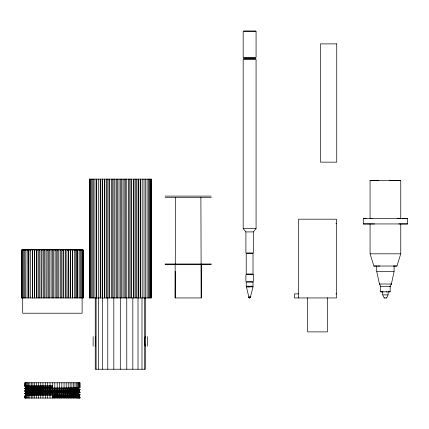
<?xml version="1.0" encoding="UTF-8"?>
<svg xmlns="http://www.w3.org/2000/svg" width="429" height="429" viewBox="0 0 429 429"><rect width="100%" height="100%" fill="white"/><g stroke="black" fill="none" stroke-linecap="round" stroke-linejoin="round"><path stroke-width="0.64" d="M24.952 382.775L24.952 386.17L26.271 386.958L24.844 386.116L24.844 382.775L79.971 382.775L79.971 387.371L78.55 388.213L75.134 388.47L35.543 388.931L26.169 389.414L24.844 388.358C33.371 385.521 43.447 387.811 52.408 386.947M25.263 382.775L25.263 386.009L26.566 386.792L52.408 386.272M25.783 382.775L25.783 385.955L27.065 386.738L27.065 387.414L24.844 388.358L25.783 388.518M26.507 382.775L26.507 385.902L27.751 386.685L27.751 387.36L25.783 388.197L27.065 389.253L27.065 389.923L24.844 390.873L26.271 391.983L24.844 391.141L34.69 390.658L73.525 390.288L79.553 389.993L79.971 389.612L78.25 388.722L79.971 389.612L70.125 390.095L25.783 390.706L27.065 391.763L72.512 391.071L78.25 390.776L79.971 389.886L79.033 389.725M27.429 382.775L27.429 385.853L28.625 386.636L28.625 387.307L27.429 388.095L26.507 388.143L27.751 389.2L27.751 389.87L26.507 390.653L27.751 391.709L27.751 392.385L26.507 393.168L24.844 393.382L26.271 394.492L24.844 393.656L79.971 392.396L78.25 391.232L79.971 392.127L68.222 392.642L32.915 392.937L26.507 393.168L26.507 393.441L27.751 394.224L69.273 393.661L78.25 393.291L79.971 392.396L77.756 391.505L35.543 392.117L26.566 392.487L24.844 393.382L25.783 393.543M28.539 382.775L28.539 385.805L29.687 386.588L29.687 387.258L28.539 388.047L27.429 388.095L28.625 389.146L28.625 389.822L27.429 390.604L28.625 391.661L28.625 392.331L27.429 393.388L28.625 394.171L28.625 394.846L27.429 395.629L24.844 395.892L24.844 398.048L79.971 398.048L79.971 397.152L78.25 396.257L79.971 397.152L52.408 397.78M29.832 382.775L29.826 385.757L30.915 386.54L30.915 387.215L29.826 387.998L28.539 388.047L29.687 389.098L29.687 389.773L28.539 390.556L29.687 391.613L29.687 392.283L28.539 393.066L29.687 394.122L29.687 394.798L28.539 395.581L27.429 395.629L27.429 398.048M31.296 382.775L31.29 385.714L32.309 386.497L32.309 387.173L31.29 387.955L29.826 387.998L30.915 389.055L30.915 389.725L29.826 390.508L30.915 391.564L30.915 392.24L29.826 393.023L30.915 394.079L30.915 394.75L29.826 395.533L28.539 395.581L28.539 398.048M32.92 382.775L32.915 385.676L33.853 386.459L33.853 387.13L32.915 387.913L31.29 387.955L32.309 389.012L32.309 389.682L31.29 390.465L32.309 391.521L32.309 392.192L31.29 392.98L32.309 394.031L32.309 394.707L31.29 395.49L29.826 395.533L29.832 398.048M34.69 382.775L34.69 385.639L35.543 386.422L35.543 387.092L34.69 387.875L32.915 387.913L33.853 388.969L33.853 389.639L32.915 390.428L33.853 391.484L33.853 392.154L32.915 392.937L33.853 393.994L33.853 394.664L32.915 395.452L31.29 395.49L31.296 398.048M36.599 382.775L36.599 385.601L37.361 386.39L37.361 387.06L36.599 387.843L37.361 388.899L37.361 389.57L36.599 390.358L37.361 391.409L37.361 392.085L36.599 392.867L37.361 393.924L37.361 394.594L36.599 395.377L36.599 398.048M38.626 382.775L38.626 385.574L39.291 386.357L39.291 387.028L38.626 387.816L39.291 388.867L39.291 389.543L38.626 390.326L39.291 391.382L39.291 392.052L38.626 392.841L39.291 393.892L39.291 394.567L38.626 395.35L38.626 398.048M40.76 382.775L40.76 385.548L41.318 386.331L40.76 387.789L41.318 388.846L40.76 390.299L41.318 391.355L40.76 392.814L41.318 393.87L40.76 395.324L40.76 398.048M42.98 382.775L42.98 385.526L43.436 386.309L42.98 387.768L43.436 388.824L42.98 390.277L43.436 391.334L42.98 392.792L43.436 393.849L42.98 395.302L42.98 398.048M45.276 382.775C45.544 388.116 45.538 392.707 45.276 398.048M47.624 382.775L47.624 398.048M50.005 382.775L50.005 398.048M76.282 398.048L76.282 397.463L75.134 396.68L52.408 396.997M77.392 398.048L77.392 397.415L76.19 396.632L75.134 396.68L75.134 396.01L76.282 395.222L79.971 394.911L78.55 393.801L78.25 393.747L79.971 394.637L68.222 395.152L32.915 395.452L32.92 398.048M78.309 398.048L78.309 397.367L77.064 396.578L76.19 396.632L76.19 395.962L77.392 395.173L76.19 394.117L30.915 394.75L26.271 395.055L24.952 395.951M79.033 398.048L79.033 397.313L77.756 396.53L77.064 396.578L77.064 395.908L78.309 394.852L77.064 394.069L76.19 394.117L76.19 393.447L77.392 392.664L76.19 391.607L76.19 390.937L77.392 389.881L76.19 389.098L29.687 389.773L26.271 390.031L24.844 390.873L25.783 391.034M79.553 398.048L79.553 397.259L77.756 396.53L77.756 395.854L79.033 394.798L77.756 394.015L77.064 394.069L77.064 393.398L78.309 392.61L77.064 391.559L77.064 390.883L78.309 389.827L77.064 389.044L76.19 389.098L76.19 388.422L77.392 387.639L79.971 387.371L79.033 387.21M79.869 398.048L79.869 397.093L78.55 396.31M249.817 297.152L249.817 297.898L248.927 297.351L246.246 286.223M54.81 398.048L54.81 382.775M73.525 398.048L73.525 397.554L72.512 396.771L72.512 396.096L73.525 395.313L76.282 395.222L75.134 394.171L75.134 393.495L76.282 392.712L75.134 391.656L75.134 390.985L76.282 390.197L75.134 389.146L75.134 388.47L76.282 387.687L77.392 387.639L77.392 382.775M74.989 398.048L74.989 397.511L73.901 396.728L73.901 396.053L74.989 395.27L73.901 394.213L73.901 393.543L74.989 392.76L73.901 391.704L73.901 391.028L74.989 390.245L73.901 389.189L73.901 388.518L74.989 387.736L76.282 387.687L76.282 382.775M57.196 398.048L57.196 382.775M68.216 398.048L67.46 396.879L67.46 396.208L68.222 395.425L67.46 394.369L67.46 393.699L68.222 392.91L67.46 391.854L67.46 391.184L68.222 390.401L67.46 389.344L67.46 388.674L68.222 387.886L68.216 382.775M70.125 398.048L69.273 396.846L69.273 396.176L70.125 395.388L73.525 395.313L72.512 394.256L72.512 393.586L73.525 392.803L72.512 391.747L72.512 391.071L73.525 390.288L72.512 389.232L72.512 388.561L73.525 387.778L74.989 387.736L74.989 382.775M71.9 398.048L71.9 397.592L70.962 396.809L70.962 396.139L71.9 395.356L70.962 394.299L70.962 393.624L71.9 392.841L70.962 391.784L70.962 391.114L71.9 390.331L70.962 389.275L70.962 388.604L71.9 387.816L73.525 387.778L73.525 382.775M201.228 264.677L201.228 297.946L175.155 297.946L175.246 271.332M175.273 264.012L175.499 197.463M59.545 398.048C59.095 392.985 59.497 388.207 59.545 382.775M61.835 398.048L61.385 396.954L61.84 395.5L61.385 394.444L61.84 392.985L61.385 391.934L61.84 390.476L61.385 389.419L61.84 387.966L61.835 382.775M64.055 398.048L63.497 396.938L64.06 395.479L63.497 394.423L64.06 392.964L63.497 391.913L64.06 390.454L63.497 389.398L64.06 387.945L64.055 382.775M66.189 398.048L65.53 396.911L65.53 396.235L66.195 395.452L65.53 394.396L65.53 393.725L66.195 392.943L65.53 391.886L65.53 391.216L66.195 390.428L65.53 389.376L65.53 388.701L66.195 387.918L66.189 382.775M73.391 249.742L74.297 250.418L74.303 249.742M144.75 340.165L144.905 344.696M249.817 297.871L250.053 297.152L249.817 297.898L248.879 297.152L250.37 297.152L253.019 286.904M144.75 340.09L144.911 338.036A4.816 0.627 -90 0 1 145.351 336.642M253.008 286.223L252.815 286.904M49.764 249.742L49.71 297.946M246.284 286.904L246.546 286.223M28.77 249.742L28.695 297.946M72.394 249.742L72.308 297.946M47.136 249.742L47.034 297.946M250.145 297.678L250.273 297.152L248.89 297.152L249.63 297.699L250.359 297.152L249.994 297.796M250.263 297.522C250.043 296.906 247.415 297.951 250.263 297.485M252.563 286.904L252.702 286.223M393.291 266.034L394.074 266.034L394.106 271.466L391.393 284.025L390.17 286.4L390.17 291.833L386.121 291.833M27.204 249.742L27.048 297.946M44.552 249.742L44.396 297.946M246.686 286.904L246.847 286.223M70.329 249.742L70.168 297.946M249.308 297.152L249.265 297.817M252.225 286.904L252.408 286.223M250.37 297.152L250.263 297.426M247.024 286.904L247.227 286.223M249.63 297.924L249.689 297.152L250.198 297.152M42.031 249.742L41.822 297.946M377.997 266.039L396.959 266.034L400.761 253.812L400.761 223.943L398.707 223.943M251.807 286.904L252.027 286.223M25.831 249.742L25.595 297.946M247.678 286.223L247.442 286.904L250.214 286.904L250.504 286.223M68.125 249.742L67.889 297.946M251.324 286.904L251.571 286.223M39.581 249.742L39.323 297.946M247.93 286.904L248.193 286.223M250.788 286.904L251.062 286.223M248.466 286.904L248.745 286.223M249.034 286.904L249.329 286.223M249.624 286.904L249.919 286.223M37.237 249.742L36.932 250.418L36.932 297.946M24.657 249.742L24.351 250.418L24.351 297.946M65.809 249.742L65.492 250.418L65.492 297.946M390.17 291.833L388.089 291.833L388.132 294.889L386.642 297.946L386.202 297.946M35.001 249.742L34.652 250.418L34.652 297.946M23.697 249.742L23.316 250.418L23.316 297.946M248.997 297.538L249.056 297.152L249.115 297.699M63.385 249.742L62.999 250.418L62.999 297.946M32.899 249.742L32.507 250.418L32.507 297.946M249.115 297.297L249.431 297.152L249.442 297.898M30.518 297.946L30.507 249.742L30.518 250.418L30.947 249.742M22.957 249.742L22.506 250.418L22.506 297.946M60.88 249.742L60.419 250.418L60.419 297.946M29.161 249.742L28.695 250.418L29.596 249.742M27.547 249.742L27.048 250.418L27.944 249.742M22.437 249.742L21.922 250.418L21.922 297.946M58.306 249.742L57.786 250.418L57.786 297.946M26.126 249.742L25.595 250.418L26.475 249.742M253.362 231.912L256.075 228.518L256.075 59.465L243.173 59.465L243.173 228.518L245.892 231.912L245.892 252.954L253.362 252.954L253.362 231.912L245.892 231.912M24.903 249.742L24.351 250.418L25.204 249.742M23.89 249.742L23.316 250.418L24.137 249.742M55.695 249.742L55.105 250.418L55.105 297.946M23.096 249.742L22.506 250.418L23.289 249.742M22.523 249.742L21.922 250.418L22.662 249.742M22.174 249.742L21.568 250.418L21.568 297.946M21.45 250.418L22.061 249.742L82.754 249.742L83.365 250.418L83.365 297.946L21.45 297.946L21.45 250.418L22.26 249.742M53.051 249.742L52.408 250.418L51.764 249.742M50.407 249.742L49.71 250.418L49.126 249.742M47.78 249.742L47.034 250.418L46.509 249.742M45.184 249.742L44.396 250.418L43.94 249.742M42.643 249.742L41.822 250.418L41.431 249.742M40.181 249.742L39.323 250.418L39.012 249.742M37.806 249.742L36.932 250.418L36.69 249.742M35.548 249.742L34.652 250.418L34.492 249.742M33.414 249.742L32.507 250.418L32.427 249.742M30.518 250.418L31.424 249.742M25.263 388.465L26.566 387.682M25.263 390.98L26.566 390.197M25.263 393.49L26.131 392.969M78.684 387.789L79.553 387.264M26.271 387.521L24.952 388.304L24.952 388.685C26.426 388.25 26.228 391.248 26.271 389.36L24.844 388.631L25.783 388.792M24.952 388.411L26.271 387.628L26.271 386.845L24.844 386.116L25.783 386.282M26.271 390.031L24.952 390.814L24.952 391.194L25.783 391.302M24.952 390.926L26.271 390.143M26.271 392.546L24.952 393.329L24.952 393.709L25.783 393.817M24.952 393.436L25.831 392.916M26.271 395.055L24.952 395.838L24.952 398.048M25.391 395.688L26.271 395.163L26.271 394.385L24.952 393.597M79.869 387.317L78.25 388.047M78.55 388.213L79.869 387.43L79.869 382.775M79.869 392.181L78.55 391.398L78.55 390.615L79.869 389.832M78.55 390.722L79.869 389.94L79.869 389.559L78.55 388.776M79.869 392.342L78.25 393.071L79.553 392.288L77.756 391.505L77.756 390.83L79.033 389.779L77.756 388.99L77.064 389.044L77.064 388.374L78.309 387.591L78.309 382.775M78.55 393.237L79.869 392.455L79.869 392.074L78.55 391.286M79.869 394.857L78.25 395.586L79.971 394.911L78.55 395.747L76.19 395.962L52.408 396.321M78.55 395.747L79.869 394.964L79.869 394.583L78.55 393.801M24.952 386.062L52.408 385.489M24.952 388.577L36.599 388.116L71.9 387.816L71.9 382.775M372.131 218.511L370.071 218.511L370.071 180.491L400.761 180.491L400.761 218.511L397.174 218.511M363.283 218.511L407.55 218.511L407.55 223.943L363.283 223.943L363.283 218.511L366.248 218.511M379.831 266.034L373.874 266.034L370.071 253.812L370.071 223.943L374.565 223.943M373.874 266.034L376.576 266.034M386.647 291.833L380.662 291.833L380.662 286.4L379.445 284.025L376.726 271.466L376.726 266.034L377.021 266.034M394.074 271.466L376.86 271.466M380.662 291.833L383.043 291.833M370.307 253.812L400.525 253.812M380.738 286.4L390.17 286.4L389.725 286.4M382.711 291.833L382.7 294.889L384.196 297.946L386.524 297.946M243.516 30.952L255.738 30.952M243.516 58.108L255.738 58.108M243.516 58.784L255.738 58.784M378.93 180.496L370.071 180.491M389.387 180.491L400.761 180.491M165.111 196.107L211.277 196.107M165.111 197.463L211.277 197.463M402.37 218.511L407.55 218.511M335.886 223.262L336.534 223.262M401.067 223.938L407.55 223.943M369.766 223.938L363.283 223.943M243.173 228.518L256.075 228.518M165.111 263.996L211.277 263.996M165.111 264.677L211.277 264.677M394.256 266.034L396.959 266.034M391.034 284.025L391.393 284.025L379.467 284.025L379.804 284.025M298.514 293.87L294.444 293.87L294.444 297.946L336.534 297.946L336.534 219.192L298.514 219.192L298.514 297.946M335.886 293.87L336.534 293.87M382.866 294.889L387.972 294.889M248.997 297.485L248.89 297.152M384.271 297.946L384.631 297.946M52.408 387.73L34.69 387.875L35.543 388.931L35.543 389.607L34.69 390.39L35.543 391.446L35.543 392.117L34.69 392.9L35.543 393.956L35.543 394.626L34.69 395.415L34.69 398.048M52.408 395.538L70.125 395.388L69.273 394.337L69.273 393.661L70.125 392.878L69.273 391.822L69.273 391.151L70.125 390.369L69.273 389.312L69.273 388.636L70.125 387.854L70.125 382.775M79.033 389.452L79.553 389.505L79.553 389.993L78.25 390.776L78.25 391.452L78.646 391.345L78.55 390.615M79.033 391.961L79.553 392.015L79.553 392.508L78.25 393.291L78.25 393.961L79.553 395.018L78.25 395.801L78.25 396.476C79.145 396.509 78.303 394.75 78.55 396.423L79.869 397.206M79.553 397.039L78.18 396.466M26.271 387.628L26.169 386.899L26.566 386.792L26.566 387.467L25.263 388.25L25.263 388.738L26.566 389.521M26.271 395.163L26.169 394.439L27.751 394.224L27.751 394.894L26.507 395.677L26.507 398.048M79.869 389.666L78.55 388.883L77.756 388.99L77.756 388.32L79.033 387.537L79.033 382.775M79.869 394.691L78.55 393.908L77.756 394.015L77.756 393.345L79.033 392.288M24.952 391.087L26.271 391.87L27.065 391.763L27.065 392.433L25.783 393.221L27.065 394.272L27.065 394.948L25.783 395.731L25.783 398.048M79.553 389.725L78.25 388.937L78.25 388.266L79.553 387.484L79.553 382.775M25.263 386.229L26.566 387.012M25.263 388.518L26.566 389.307L26.566 389.977L25.263 390.76L25.263 391.248L26.566 392.036M25.263 391.034L26.566 391.816L26.566 392.487L25.263 393.275L25.263 393.763L26.566 394.546M25.263 393.543L26.566 394.326L26.566 395.002L25.263 395.785L25.263 398.048M71.402 249.742L72.308 250.418L71.916 249.742M75.22 249.742L76.126 250.418L76.126 297.946M76.877 249.742L77.767 250.418L77.767 297.946M69.273 249.742L70.168 250.418L69.814 249.742M67.01 249.742L67.889 250.418L67.584 249.742M78.346 249.742L79.22 250.418L79.22 297.946M64.64 249.742L65.492 250.418L65.235 249.742M79.617 249.742L80.464 250.418L80.464 297.946M62.173 249.742L62.999 250.418L62.79 249.742M80.679 249.742L81.499 250.418L81.499 297.946M59.631 249.742L60.419 250.418L60.264 249.742M81.526 249.742L82.314 250.418L82.314 297.946M57.041 249.742L57.786 250.418L57.679 249.742M82.153 249.742L82.899 250.418L82.899 297.946M54.408 249.742L55.105 250.418L55.051 249.742M82.556 249.742L83.247 250.418L83.247 297.946M82.727 249.742L83.365 250.418M82.293 249.742L82.899 250.418L82.379 249.742M81.725 249.742L82.314 250.418L81.864 249.742M80.925 249.742L81.499 250.418L81.119 249.742M79.912 249.742L80.464 250.418L80.159 249.742M78.689 249.742L79.22 250.418L78.99 249.742M77.268 249.742L77.767 250.418L77.617 249.742M75.654 249.742L76.126 250.418L76.051 249.742M73.868 249.742L74.297 250.418M200.89 197.463L201.115 264.012M201.115 264.677L201.228 297.946M327.37 297.769L327.37 331.89L307.679 331.89L307.679 297.769M175.155 264.677L175.155 297.946M151.142 179.134L151.142 297.946M150.788 179.134L150.788 297.946M150.204 179.134L150.204 297.946M149.394 179.134L149.394 297.946M148.359 179.134L148.359 297.946M147.458 336.642L147.458 346.149M147.109 179.134L147.109 297.946M145.662 179.134L145.662 297.946M145.351 297.946L145.351 369.23L95.249 369.23L95.249 297.946M144.498 297.946L144.498 369.23M144.015 179.134L144.015 297.946M142.197 179.134L142.192 297.946M141.994 297.946L141.994 369.23M140.369 179.134L140.369 297.946M140.203 179.134L140.203 297.946M138.385 179.134L138.385 297.946M138.058 179.134L138.058 297.946M138.015 297.946L138.015 369.23M136.261 179.134L136.261 297.946M135.779 179.134L135.779 297.946M134.014 179.134L134.014 297.946M133.381 179.134L133.381 297.946M132.824 297.946L132.824 369.23M131.665 179.134L131.665 297.946M130.888 179.134L130.888 297.946M129.231 179.134L129.231 297.946M128.314 179.134L128.314 297.946M126.727 179.134L126.786 369.23M125.676 179.134L125.676 297.946M124.179 179.134L124.179 297.946M123 179.134L123 297.946M121.595 179.134L121.595 297.946M120.302 179.134L120.302 369.23M119.005 179.134L119.005 297.946M117.6 179.134L117.6 297.946M116.425 179.134L116.425 297.946M114.924 179.134L114.924 297.946M113.873 179.134L113.873 297.946M113.814 297.946L113.814 369.23M112.285 179.134L112.285 297.946M111.368 179.134L111.368 297.946M109.711 179.134L109.711 297.946M108.934 179.134L108.934 297.946M107.776 297.946L107.776 369.23M107.218 179.134L107.218 297.946M106.585 179.134L106.585 297.946M104.821 179.134L104.821 297.946M104.344 179.134L104.344 297.946M102.585 369.23L102.542 179.134M102.22 179.134L102.22 297.946M100.402 179.134L100.402 297.946M100.236 179.134L100.236 297.946M98.606 297.946L98.606 369.23M98.407 179.134L98.402 297.946M96.734 179.134L96.734 297.946M96.584 179.134L96.584 297.946M96.101 297.946L96.101 369.23M94.943 179.134L94.943 297.946M93.49 179.134L93.49 297.946M93.141 336.642L93.141 346.149M92.24 179.134L92.24 297.946M91.211 179.134L91.211 297.946M90.396 179.134L90.396 297.946M89.811 179.134L89.811 297.946M89.457 179.134L89.457 297.946M82.116 297.946L82.116 313.218L22.699 313.218L22.699 297.946M77.461 249.742L77.461 297.946M75.976 249.742L75.976 297.946M74.308 249.742L74.297 297.946M72.474 249.742L72.474 297.946M70.49 249.742L70.49 297.946M68.367 249.742L68.367 297.946M66.125 249.742L66.125 297.946M63.776 249.742L63.776 297.946M61.342 249.742L61.342 297.946M58.837 249.742L58.837 297.946M56.285 249.742L56.285 297.946M53.705 249.742L53.705 297.946M52.408 249.742L52.408 297.946M52.408 382.775L52.408 398.048M51.115 249.742L51.115 297.946M48.531 249.742L48.531 297.946M45.978 249.742L45.978 297.946M43.479 249.742L43.479 297.946M41.045 249.742L41.045 297.946M38.696 249.742L38.696 297.946M36.449 249.742L36.449 297.946M34.325 249.742L34.325 297.946M32.341 249.742L32.341 297.946M28.845 249.742L28.845 297.946M145.351 346.144A4.816 0.627 -90 0 1 144.911 344.755M95.249 336.642A4.816 0.627 -90 0 1 95.688 338.036L95.688 344.755A4.816 0.627 -90 0 1 95.249 346.144M26.271 391.87L26.271 392.653L26.271 391.87M78.646 388.83L78.55 388.1L78.646 388.83M78.646 393.854L78.55 393.125L78.646 393.854M256.075 31.628L243.173 31.628L243.173 57.427L256.075 57.427L256.075 31.628M336.738 43.892L320.447 43.892L320.447 162.162L336.738 162.162L336.738 43.892M151.26 179.134L89.339 179.134L89.339 297.946L151.26 297.946L151.26 179.134M253.019 253.636L246.23 253.636L246.23 274.002L253.019 274.002L253.019 253.636M253.362 274.683L245.892 274.683L245.892 281.472L253.362 281.472L253.362 274.683M253.019 282.148L246.23 282.148L246.23 286.223L253.019 286.223L253.019 282.148M83.247 250.418L82.641 249.742L83.247 250.418"/></g></svg>
